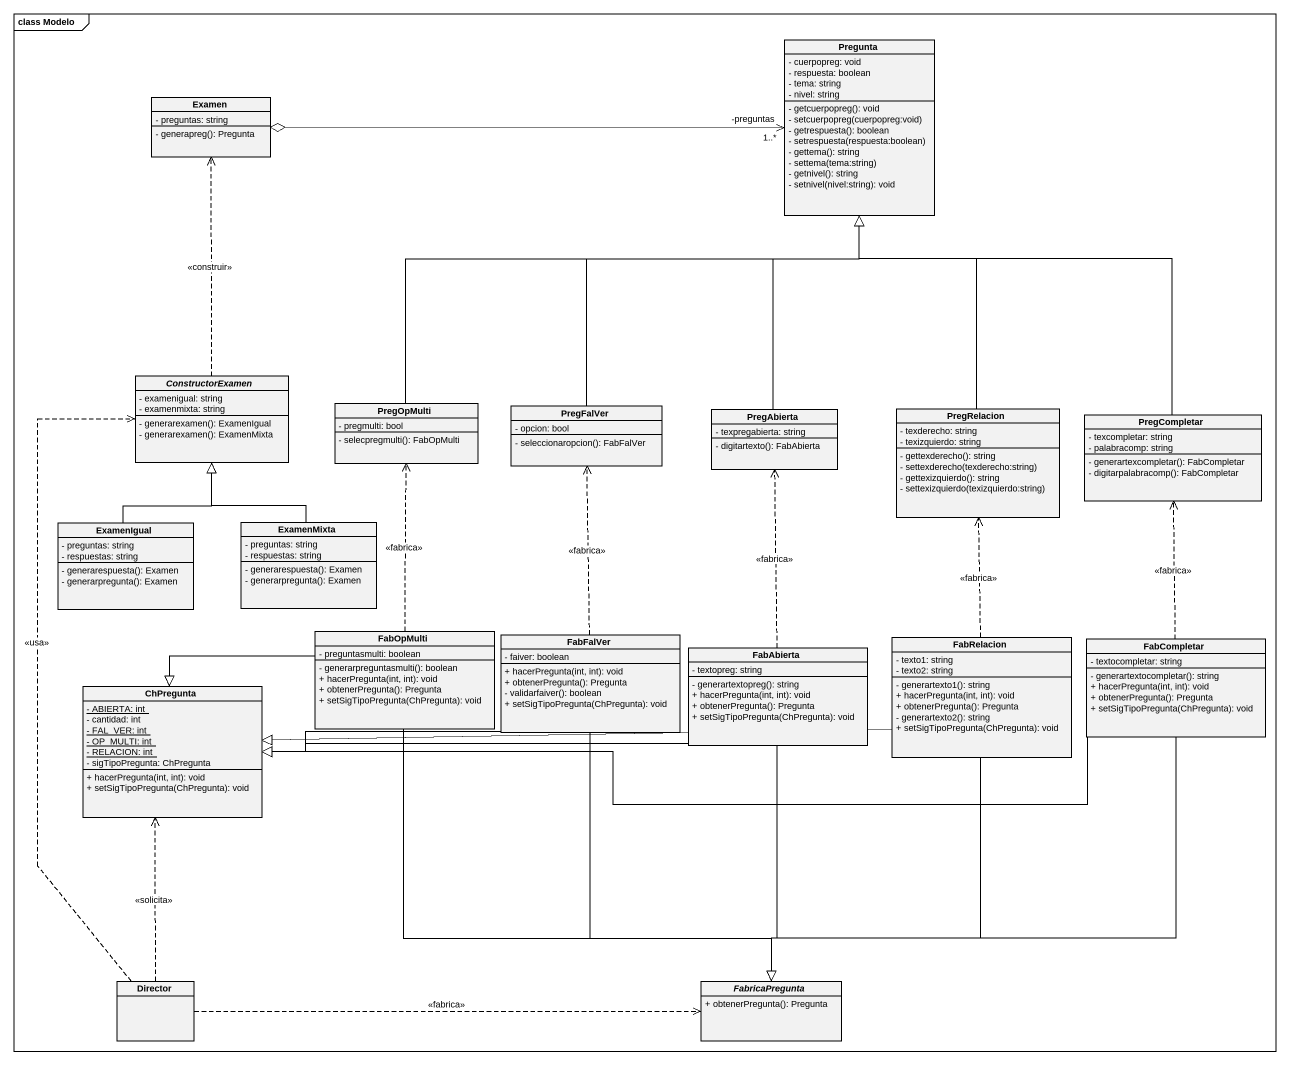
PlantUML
@startuml
mainframe class Modelo
hide circle
hide empty members
skinparam classAttributeIconSize 0
class Pregunta {
  - cuerpopreg: void
  - respuesta: boolean
  - tema: string
  - nivel: string
  - getcuerpopreg(): void
  - setcuerpopreg(cuerpopreg:void)
  - getrespuesta(): boolean
  - setrespuesta(respuesta:boolean)
  - gettema(): string
  - settema(tema:string)
  - getnivel(): string
  - setnivel(nivel:string): void
}
class Examen {
  - preguntas: string
  - generapreg(): Pregunta
}
abstract class ConstructorExamen {
  - examenigual: string
  - examenmixta: string
  - generarexamen(): ExamenIgual
  - generarexamen(): ExamenMixta
}
class PregOpMulti {
  - pregmulti: bool
  - selecpregmulti(): FabOpMulti
}
class PregFalVer {
  - opcion: bool
  - seleccionaropcion(): FabFalVer
}
class PregAbierta {
  - texpregabierta: string
  - digitartexto(): FabAbierta
}
class PregRelacion {
  - texderecho: string
  - texizquierdo: string
  - gettexderecho(): string
  - settexderecho(texderecho:string)
  - gettexizquierdo(): string
  - settexizquierdo(texizquierdo:string)
}
class PregCompletar {
  - texcompletar: string
  - palabracomp: string
  - generartexcompletar(): FabCompletar
  - digitarpalabracomp(): FabCompletar
}
class ExamenIgual {
  - preguntas: string
  - respuestas: string
  - generarespuesta(): Examen
  - generarpregunta(): Examen
}
class ExamenMixta {
  - preguntas: string
  - respuestas: string
  - generarespuesta(): Examen
  - generarpregunta(): Examen
}
class FabOpMulti {
  - preguntasmulti: boolean
  - generarpreguntasmulti(): boolean
  + hacerPregunta(int, int): void
  + obtenerPregunta(): Pregunta
  + setSigTipoPregunta(ChPregunta): void
}
class FabFalVer {
  - faiver: boolean
  + hacerPregunta(int, int): void
  + obtenerPregunta(): Pregunta
  - validarfaiver(): boolean
  + setSigTipoPregunta(ChPregunta): void
}
class FabRelacion {
  - texto1: string
  - texto2: string
  - generartexto1(): string
  + hacerPregunta(int, int): void
  + obtenerPregunta(): Pregunta
  - generartexto2(): string
  + setSigTipoPregunta(ChPregunta): void
}
class FabCompletar {
  - textocompletar: string
  - generartextocompletar(): string
  + hacerPregunta(int, int): void
  + obtenerPregunta(): Pregunta
  + setSigTipoPregunta(ChPregunta): void
}
class FabAbierta {
  - textopreg: string
  - generartextopreg(): string
  + hacerPregunta(int, int): void
  + obtenerPregunta(): Pregunta
  + setSigTipoPregunta(ChPregunta): void
}
class ChPregunta {
  {static} - ABIERTA: int
  - cantidad: int
  {static} - FAL_VER: int
  {static} - OP_MULTI: int
  {static} - RELACION: int
  - sigTipoPregunta: ChPregunta
  + hacerPregunta(int, int): void
  + setSigTipoPregunta(ChPregunta): void
}
class Director
abstract class FabricaPregunta {
  + obtenerPregunta(): Pregunta
}
Pregunta "-preguntas\n1..*" <-left-o Examen
ConstructorExamen .up.> Examen : <<construir>>
PregOpMulti -up-|> Pregunta
PregFalVer -up-|> Pregunta
PregAbierta -up-|> Pregunta
PregRelacion -up-|> Pregunta
PregCompletar -up-|> Pregunta
ExamenIgual -up-|> ConstructorExamen
ExamenMixta -up-|> ConstructorExamen
FabOpMulti .up.> PregOpMulti : <<fabrica>>
FabOpMulti -left-|> ChPregunta
FabOpMulti --|> FabricaPregunta
FabFalVer .up.> PregFalVer : <<fabrica>>
FabFalVer -left-|> ChPregunta
FabFalVer --|> FabricaPregunta
FabRelacion .up.> PregRelacion : <<fabrica>>
FabRelacion -left-|> ChPregunta
FabRelacion --|> FabricaPregunta
FabCompletar .up.> PregCompletar : <<fabrica>>
FabCompletar -left-|> ChPregunta
FabCompletar --|> FabricaPregunta
FabAbierta .up.> PregAbierta : <<fabrica>>
FabAbierta -left-|> ChPregunta
FabAbierta --|> FabricaPregunta
Director .up.> ConstructorExamen : <<usa>>
Director .up.> ChPregunta : <<solicita>>
Director .right.> FabricaPregunta : <<fabrica>>
@enduml
